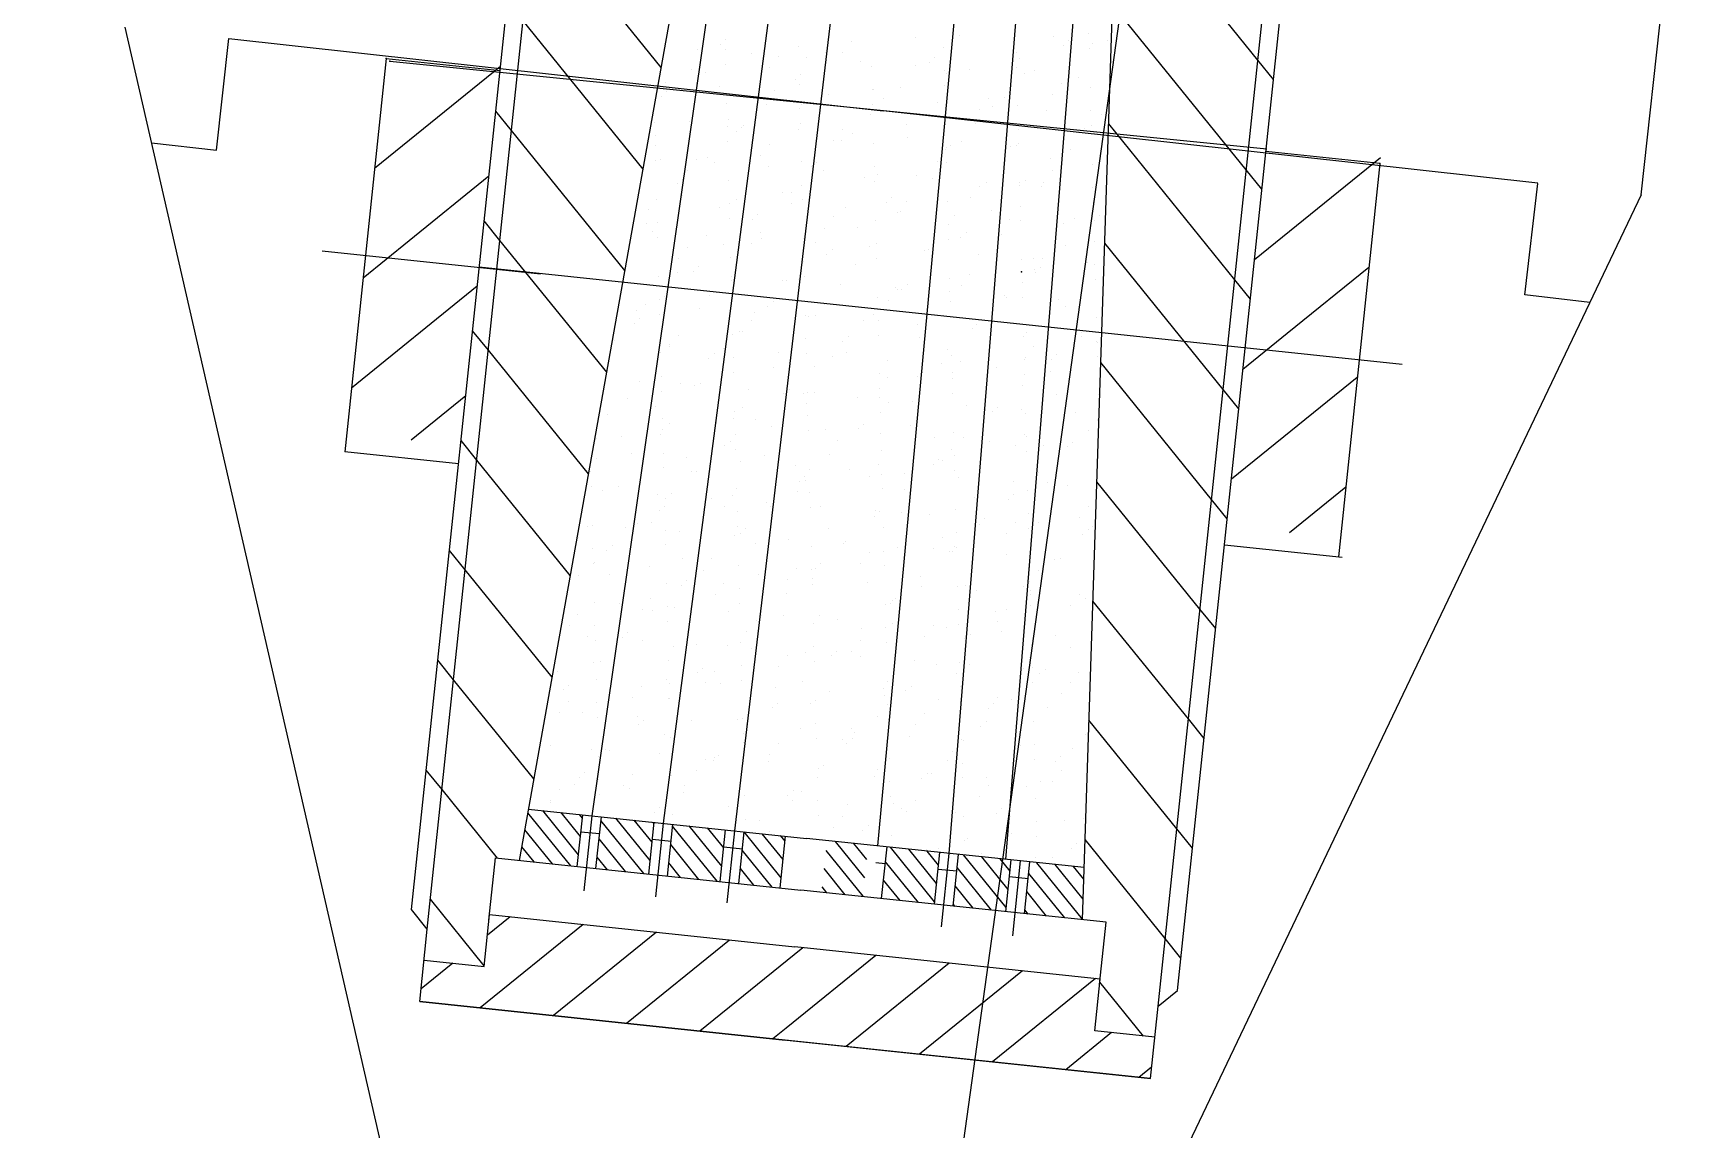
# Model space of a CAD drawing. Header units: millimetres. Extents: x 102424 to 134099, y 4640 to 15391.
# Drawn here: x 104892 to 105451, y 10715 to 11087 of the extents above; entities that cross this region are included whole.
import ezdxf

# ---------------------------------------------------------------- set-up
doc = ezdxf.new("R2010")
doc.units = ezdxf.units.MM

# ---------------------------------------------------------------- blocks, each defined once
blk = doc.blocks.new('*X106')
at = {"color": 0}
for p, q in [((1500.291, 87.919), (1500.291, 87.919)), ((1500.354, 87.918), (1500.354, 87.918)), ((1502.284, 88.132), (1502.284, 88.132)), ((1503.468, 87.924), (1503.468, 87.924)), ((1504.293, 87.885), (1504.293, 87.885)), ((1504.477, 87.716), (1504.477, 87.716)), ((1504.901, 88.165), (1504.901, 88.165)), ((1506.583, 87.929), (1506.583, 87.929)), ((1508.353, 87.797), (1508.353, 87.797)), ((1509.697, 87.935), (1509.697, 87.935)), ((1512.046, 87.731), (1512.046, 87.731)), ((1512.355, 87.762), (1512.355, 87.762)), ((1500.776, 87.649), (1500.776, 87.649)), ((1500.995, 87.142), (1500.995, 87.142)), ((1503.553, 87.13), (1503.553, 87.13)), ((1503.89, 87.655), (1503.89, 87.655)), ((1506.254, 87.227), (1506.254, 87.227)), ((1507.004, 87.661), (1507.004, 87.661)), ((1507.475, 87.129), (1507.475, 87.129)), ((1508.833, 87.308), (1508.833, 87.308)), ((1508.871, 87.261), (1508.871, 87.261)), ((1509.354, 87.377), (1509.354, 87.377)), ((1510.118, 87.666), (1510.118, 87.666)), ((1510.167, 87.484), (1510.167, 87.484)), ((1511.429, 87.248), (1511.429, 87.248)), ((1511.525, 87.663), (1511.525, 87.663)), ((1512.539, 87.593), (1512.539, 87.593)), ((1513.233, 87.672), (1513.233, 87.672)), ((1514.13, 87.346), (1514.13, 87.346)), ((1516.748, 87.379), (1516.748, 87.379)), ((1501.287, 87.007), (1501.287, 87.007)), ((1501.471, 86.838), (1501.471, 86.838)), ((1502.294, 86.682), (1502.294, 86.682)), ((1503.45, 86.599), (1503.45, 86.599)), ((1503.97, 86.668), (1503.97, 86.668)), ((1504.783, 86.775), (1504.783, 86.775)), ((1505.347, 86.919), (1505.347, 86.919)), ((1505.408, 86.688), (1505.408, 86.688)), ((1506.141, 86.954), (1506.141, 86.954)), ((1506.662, 87.022), (1506.662, 87.022)), ((1508.522, 86.694), (1508.522, 86.694)), ((1509.349, 86.884), (1509.349, 86.884)), ((1509.533, 86.716), (1509.533, 86.716)), ((1511.637, 86.699), (1511.637, 86.699)), ((1513.409, 86.796), (1513.409, 86.796)), ((1514.751, 86.705), (1514.751, 86.705)), ((1517.41, 86.762), (1517.41, 86.762)), ((1517.595, 86.593), (1517.595, 86.593)), ((1517.865, 86.711), (1517.865, 86.711)), ((1520.979, 86.716), (1520.979, 86.716)), ((1521.471, 86.673), (1521.471, 86.673)), ((1523.214, 86.612), (1523.214, 86.612)), ((1523.735, 86.681), (1523.735, 86.681)), ((1524.093, 86.722), (1524.093, 86.722)), ((1524.548, 86.788), (1524.548, 86.788)), ((1525.472, 86.639), (1525.472, 86.639)), ((1525.977, 86.56), (1525.977, 86.56)), ((1500.758, 86.245), (1500.758, 86.245)), ((1501.278, 86.314), (1501.278, 86.314)), ((1502.091, 86.421), (1502.091, 86.421)), ((1502.341, 86.041), (1502.341, 86.041)), ((1502.347, 86.205), (1502.347, 86.205)), ((1504.964, 86.238), (1504.964, 86.238)), ((1506.342, 86.007), (1506.342, 86.007)), ((1507.523, 86.226), (1507.523, 86.226)), ((1510.223, 86.323), (1510.223, 86.323)), ((1512.841, 86.357), (1512.841, 86.357)), ((1515.399, 86.344), (1515.399, 86.344)), ((1518.1, 86.442), (1518.1, 86.442)), ((1518.351, 85.972), (1518.351, 85.972)), ((1519.164, 86.079), (1519.164, 86.079)), ((1520.522, 86.258), (1520.522, 86.258)), ((1520.718, 86.475), (1520.718, 86.475)), ((1521.043, 86.326), (1521.043, 86.326)), ((1521.856, 86.434), (1521.856, 86.434)), ((1523.276, 86.463), (1523.276, 86.463)), ((1525.657, 86.47), (1525.657, 86.47)), ((1501.162, 85.414), (1501.162, 85.414)), ((1504.276, 85.42), (1504.276, 85.42)), ((1506.527, 85.838), (1506.527, 85.838)), ((1507.39, 85.425), (1507.39, 85.425)), ((1510.403, 85.918), (1510.403, 85.918)), ((1510.504, 85.431), (1510.504, 85.431)), ((1513.618, 85.437), (1513.618, 85.437)), ((1513.781, 85.37), (1513.781, 85.37)), ((1514.193, 85.419), (1514.193, 85.419)), ((1514.404, 85.884), (1514.404, 85.884)), ((1514.589, 85.715), (1514.589, 85.715)), ((1515.139, 85.549), (1515.139, 85.549)), ((1515.659, 85.618), (1515.659, 85.618)), ((1516.472, 85.725), (1516.472, 85.725)), ((1516.733, 85.442), (1516.733, 85.442)), ((1516.811, 85.452), (1516.811, 85.452)), ((1517.831, 85.904), (1517.831, 85.904)), ((1518.465, 85.796), (1518.465, 85.796)), ((1519.369, 85.44), (1519.369, 85.44)), ((1519.847, 85.448), (1519.847, 85.448)), ((1522.07, 85.537), (1522.07, 85.537)), ((1522.466, 85.761), (1522.466, 85.761)), ((1522.65, 85.592), (1522.65, 85.592)), ((1522.961, 85.454), (1522.961, 85.454)), ((1524.687, 85.571), (1524.687, 85.571)), ((1526.075, 85.459), (1526.075, 85.459)), ((1526.527, 85.673), (1526.527, 85.673)), ((1527.245, 85.559), (1527.245, 85.559)), ((1501.058, 85.215), (1501.058, 85.215)), ((1501.584, 85.145), (1501.584, 85.145)), ((1503.336, 85.129), (1503.336, 85.129)), ((1503.521, 84.96), (1503.521, 84.96)), ((1503.616, 85.203), (1503.616, 85.203)), ((1504.698, 85.151), (1504.698, 85.151)), ((1506.317, 85.301), (1506.317, 85.301)), ((1507.397, 85.041), (1507.397, 85.041)), ((1507.812, 85.157), (1507.812, 85.157)), ((1508.934, 85.334), (1508.934, 85.334)), ((1509.755, 84.84), (1509.755, 84.84)), ((1510.276, 84.909), (1510.276, 84.909)), ((1510.926, 85.162), (1510.926, 85.162)), ((1511.089, 85.016), (1511.089, 85.016)), ((1511.398, 85.006), (1511.398, 85.006)), ((1511.492, 85.322), (1511.492, 85.322)), ((1511.582, 84.837), (1511.582, 84.837)), ((1512.447, 85.195), (1512.447, 85.195)), ((1512.968, 85.263), (1512.968, 85.263)), ((1514.04, 85.168), (1514.04, 85.168)), ((1515.459, 84.918), (1515.459, 84.918)), ((1517.154, 85.174), (1517.154, 85.174)), ((1519.46, 84.884), (1519.46, 84.884)), ((1520.268, 85.179), (1520.268, 85.179)), ((1523.383, 85.185), (1523.383, 85.185)), ((1523.52, 84.795), (1523.52, 84.795)), ((1526.497, 85.191), (1526.497, 85.191)), ((1500.33, 84.251), (1500.33, 84.251)), ((1502.41, 84.278), (1502.41, 84.278)), ((1505.027, 84.311), (1505.027, 84.311)), ((1505.705, 84.307), (1505.705, 84.307)), ((1507.063, 84.486), (1507.063, 84.486)), ((1507.584, 84.555), (1507.584, 84.555)), ((1507.586, 84.299), (1507.586, 84.299)), ((1508.397, 84.662), (1508.397, 84.662)), ((1510.286, 84.396), (1510.286, 84.396)), ((1512.904, 84.43), (1512.904, 84.43)), ((1515.462, 84.417), (1515.462, 84.417)), ((1518.163, 84.515), (1518.163, 84.515)), ((1518.672, 84.206), (1518.672, 84.206)), ((1519.644, 84.715), (1519.644, 84.715)), ((1520.781, 84.548), (1520.781, 84.548)), ((1521.787, 84.212), (1521.787, 84.212)), ((1523.339, 84.536), (1523.339, 84.536)), ((1524.657, 84.213), (1524.657, 84.213)), ((1524.901, 84.218), (1524.901, 84.218)), ((1525.47, 84.32), (1525.47, 84.32)), ((1526.04, 84.633), (1526.04, 84.633)), ((1526.828, 84.499), (1526.828, 84.499)), ((1527.348, 84.567), (1527.348, 84.567)), ((1527.522, 84.761), (1527.522, 84.761)), ((1527.706, 84.592), (1527.706, 84.592)), ((1499.988, 84.173), (1499.988, 84.173)), ((1500.514, 84.083), (1500.514, 84.083)), ((1501.68, 83.777), (1501.68, 83.777)), ((1502.2, 83.846), (1502.2, 83.846)), ((1503.013, 83.953), (1503.013, 83.953)), ((1503.102, 84.178), (1503.102, 84.178)), ((1504.372, 84.132), (1504.372, 84.132)), ((1504.391, 84.163), (1504.391, 84.163)), ((1504.892, 84.2), (1504.892, 84.2)), ((1506.216, 84.184), (1506.216, 84.184)), ((1508.392, 84.129), (1508.392, 84.129)), ((1508.576, 83.96), (1508.576, 83.96)), ((1509.33, 84.189), (1509.33, 84.189)), ((1512.444, 84.195), (1512.444, 84.195)), ((1512.452, 84.04), (1512.452, 84.04)), ((1515.558, 84.201), (1515.558, 84.201)), ((1516.454, 84.006), (1516.454, 84.006)), ((1516.638, 83.837), (1516.638, 83.837)), ((1520.514, 83.917), (1520.514, 83.917)), ((1521.444, 83.79), (1521.444, 83.79)), ((1521.965, 83.859), (1521.965, 83.859)), ((1522.778, 83.966), (1522.778, 83.966)), ((1524.136, 84.145), (1524.136, 84.145)), ((1524.516, 83.883), (1524.516, 83.883)), ((1524.7, 83.714), (1524.7, 83.714)), ((1524.75, 83.644), (1524.75, 83.644)), ((1527.308, 83.632), (1527.308, 83.632)), ((1500.322, 83.598), (1500.322, 83.598)), ((1501.121, 83.289), (1501.121, 83.289)), ((1501.384, 83.285), (1501.384, 83.285)), ((1503.679, 83.276), (1503.679, 83.276)), ((1505.386, 83.251), (1505.386, 83.251)), ((1505.57, 83.082), (1505.57, 83.082)), ((1506.38, 83.374), (1506.38, 83.374)), ((1508.997, 83.407), (1508.997, 83.407)), ((1509.446, 83.163), (1509.446, 83.163)), ((1511.555, 83.395), (1511.555, 83.395)), ((1513.448, 83.128), (1513.448, 83.128)), ((1514.256, 83.492), (1514.256, 83.492)), ((1516.061, 83.081), (1516.061, 83.081)), ((1516.581, 83.15), (1516.581, 83.15)), ((1516.874, 83.526), (1516.874, 83.526)), ((1517.394, 83.257), (1517.394, 83.257)), ((1518.753, 83.436), (1518.753, 83.436)), ((1519.273, 83.504), (1519.273, 83.504)), ((1519.432, 83.513), (1519.432, 83.513)), ((1520.086, 83.611), (1520.086, 83.611)), ((1522.133, 83.611), (1522.133, 83.611)), ((1501.97, 82.91), (1501.97, 82.91)), ((1502.391, 82.641), (1502.391, 82.641)), ((1505.084, 82.916), (1505.084, 82.916)), ((1505.505, 82.647), (1505.505, 82.647)), ((1508.198, 82.921), (1508.198, 82.921)), ((1508.62, 82.653), (1508.62, 82.653)), ((1510.349, 82.47), (1510.349, 82.47)), ((1511.312, 82.927), (1511.312, 82.927)), ((1511.734, 82.658), (1511.734, 82.658)), ((1512.011, 82.548), (1512.011, 82.548)), ((1512.967, 82.503), (1512.967, 82.503)), ((1513.369, 82.727), (1513.369, 82.727)), ((1513.632, 82.959), (1513.632, 82.959)), ((1513.89, 82.796), (1513.89, 82.796)), ((1514.426, 82.933), (1514.426, 82.933)), ((1514.703, 82.903), (1514.703, 82.903)), ((1514.848, 82.664), (1514.848, 82.664)), ((1515.525, 82.491), (1515.525, 82.491)), ((1517.508, 83.04), (1517.508, 83.04)), ((1517.54, 82.938), (1517.54, 82.938)), ((1517.962, 82.67), (1517.962, 82.67)), ((1518.226, 82.588), (1518.226, 82.588)), ((1520.654, 82.944), (1520.654, 82.944)), ((1520.844, 82.621), (1520.844, 82.621)), ((1521.076, 82.675), (1521.076, 82.675)), ((1521.51, 83.005), (1521.51, 83.005)), ((1521.694, 82.837), (1521.694, 82.837)), ((1523.402, 82.609), (1523.402, 82.609)), ((1523.769, 82.949), (1523.769, 82.949)), ((1524.19, 82.681), (1524.19, 82.681)), ((1525.57, 82.917), (1525.57, 82.917)), ((1526.103, 82.706), (1526.103, 82.706)), ((1526.883, 82.955), (1526.883, 82.955)), ((1527.304, 82.686), (1527.304, 82.686)), ((1502.38, 82.373), (1502.38, 82.373)), ((1502.473, 82.351), (1502.473, 82.351)), ((1502.564, 82.204), (1502.564, 82.204)), ((1505.09, 82.384), (1505.09, 82.384)), ((1506.44, 82.285), (1506.44, 82.285)), ((1507.649, 82.372), (1507.649, 82.372)), ((1507.985, 82.018), (1507.985, 82.018)), ((1508.506, 82.087), (1508.506, 82.087)), ((1509.319, 82.194), (1509.319, 82.194)), ((1510.442, 82.251), (1510.442, 82.251)), ((1510.626, 82.082), (1510.626, 82.082)), ((1510.677, 82.373), (1510.677, 82.373)), ((1511.198, 82.441), (1511.198, 82.441)), ((1514.502, 82.162), (1514.502, 82.162)), ((1518.504, 82.128), (1518.504, 82.128)), ((1518.688, 81.959), (1518.688, 81.959)), ((1522.564, 82.039), (1522.564, 82.039)), ((1526.565, 82.005), (1526.565, 82.005)), ((1527.75, 82.031), (1527.75, 82.031)), ((1500.795, 81.668), (1500.795, 81.668)), ((1501.184, 81.362), (1501.184, 81.362)), ((1502.602, 81.31), (1502.602, 81.31)), ((1503.122, 81.378), (1503.122, 81.378)), ((1503.434, 81.407), (1503.434, 81.407)), ((1503.742, 81.35), (1503.742, 81.35)), ((1503.909, 81.674), (1503.909, 81.674)), ((1503.935, 81.485), (1503.935, 81.485)), ((1505.294, 81.664), (1505.294, 81.664)), ((1505.814, 81.732), (1505.814, 81.732)), ((1506.443, 81.447), (1506.443, 81.447)), ((1506.627, 81.839), (1506.627, 81.839)), ((1507.023, 81.68), (1507.023, 81.68)), ((1507.436, 81.373), (1507.436, 81.373)), ((1509.06, 81.48), (1509.06, 81.48)), ((1510.138, 81.685), (1510.138, 81.685)), ((1511.618, 81.468), (1511.618, 81.468)), ((1513.252, 81.691), (1513.252, 81.691)), ((1514.319, 81.565), (1514.319, 81.565)), ((1516.366, 81.697), (1516.366, 81.697)), ((1516.937, 81.599), (1516.937, 81.599)), ((1519.48, 81.702), (1519.48, 81.702)), ((1519.495, 81.586), (1519.495, 81.586)), ((1522.196, 81.684), (1522.196, 81.684)), ((1522.366, 81.322), (1522.366, 81.322)), ((1522.594, 81.708), (1522.594, 81.708)), ((1522.887, 81.391), (1522.887, 81.391)), ((1523.7, 81.498), (1523.7, 81.498)), ((1524.813, 81.717), (1524.813, 81.717)), ((1525.058, 81.677), (1525.058, 81.677)), ((1525.579, 81.745), (1525.579, 81.745)), ((1525.708, 81.714), (1525.708, 81.714)), ((1526.392, 81.852), (1526.392, 81.852)), ((1526.75, 81.836), (1526.75, 81.836)), ((1527.371, 81.705), (1527.371, 81.705)), ((1500.431, 81.024), (1500.431, 81.024)), ((1501.244, 81.131), (1501.244, 81.131)), ((1507.62, 81.204), (1507.62, 81.204)), ((1511.496, 81.284), (1511.496, 81.284)), ((1515.497, 81.25), (1515.497, 81.25)), ((1515.682, 81.081), (1515.682, 81.081)), ((1518.316, 80.789), (1518.316, 80.789)), ((1519.558, 81.162), (1519.558, 81.162)), ((1519.675, 80.968), (1519.675, 80.968)), ((1520.195, 81.037), (1520.195, 81.037)), ((1521.008, 81.144), (1521.008, 81.144)), ((1523.559, 81.127), (1523.559, 81.127)), ((1523.744, 80.958), (1523.744, 80.958)), ((1526.166, 80.78), (1526.166, 80.78)), ((1527.62, 81.039), (1527.62, 81.039)), ((1500.428, 80.53), (1500.428, 80.53)), ((1502.536, 80.424), (1502.536, 80.424)), ((1502.777, 80.406), (1502.777, 80.406)), ((1503.199, 80.137), (1503.199, 80.137)), ((1504.429, 80.495), (1504.429, 80.495)), ((1504.614, 80.326), (1504.614, 80.326)), ((1505.153, 80.458), (1505.153, 80.458)), ((1505.891, 80.411), (1505.891, 80.411)), ((1506.313, 80.143), (1506.313, 80.143)), ((1507.712, 80.445), (1507.712, 80.445)), ((1508.49, 80.407), (1508.49, 80.407)), ((1509.005, 80.417), (1509.005, 80.417)), ((1509.427, 80.148), (1509.427, 80.148)), ((1510.412, 80.543), (1510.412, 80.543)), ((1512.12, 80.423), (1512.12, 80.423)), ((1512.491, 80.372), (1512.491, 80.372)), ((1512.541, 80.154), (1512.541, 80.154)), ((1512.676, 80.203), (1512.676, 80.203)), ((1513.03, 80.576), (1513.03, 80.576)), ((1514.291, 80.259), (1514.291, 80.259)), ((1514.812, 80.328), (1514.812, 80.328)), ((1515.234, 80.428), (1515.234, 80.428)), ((1515.588, 80.564), (1515.588, 80.564)), ((1515.625, 80.435), (1515.625, 80.435)), ((1515.655, 80.16), (1515.655, 80.16)), ((1516.552, 80.284), (1516.552, 80.284)), ((1516.983, 80.614), (1516.983, 80.614)), ((1517.503, 80.682), (1517.503, 80.682)), ((1518.289, 80.661), (1518.289, 80.661)), ((1518.348, 80.434), (1518.348, 80.434)), ((1518.77, 80.165), (1518.77, 80.165)), ((1520.553, 80.25), (1520.553, 80.25)), ((1520.907, 80.695), (1520.907, 80.695)), ((1521.462, 80.44), (1521.462, 80.44)), ((1521.884, 80.171), (1521.884, 80.171)), ((1523.465, 80.682), (1523.465, 80.682)), ((1524.576, 80.445), (1524.576, 80.445)), ((1524.614, 80.161), (1524.614, 80.161)), ((1524.998, 80.177), (1524.998, 80.177)), ((1527.69, 80.451), (1527.69, 80.451)), ((1528.112, 80.182), (1528.112, 80.182)), ((1500.085, 80.131), (1500.085, 80.131)), ((1501.423, 79.617), (1501.423, 79.617)), ((1509.428, 79.619), (1509.428, 79.619)), ((1510.241, 79.726), (1510.241, 79.726)), ((1511.599, 79.905), (1511.599, 79.905)), ((1512.12, 79.973), (1512.12, 79.973)), ((1512.933, 80.08), (1512.933, 80.08)), ((1514.382, 79.638), (1514.382, 79.638)), ((1517, 79.672), (1517, 79.672)), ((1519.558, 79.66), (1519.558, 79.66)), ((1520.737, 80.081), (1520.737, 80.081)), ((1522.259, 79.757), (1522.259, 79.757)), ((1524.876, 79.79), (1524.876, 79.79)), ((1527.434, 79.778), (1527.434, 79.778)), ((1501.247, 79.435), (1501.247, 79.435)), ((1501.603, 79.164), (1501.603, 79.164)), ((1501.608, 79.449), (1501.608, 79.449)), ((1503.805, 79.423), (1503.805, 79.423)), ((1504.717, 79.17), (1504.717, 79.17)), ((1504.857, 79.017), (1504.857, 79.017)), ((1505.484, 79.529), (1505.484, 79.529)), ((1506.216, 79.196), (1506.216, 79.196)), ((1506.506, 79.52), (1506.506, 79.52)), ((1506.736, 79.265), (1506.736, 79.265)), ((1507.549, 79.372), (1507.549, 79.372)), ((1507.831, 79.176), (1507.831, 79.176)), ((1508.907, 79.551), (1508.907, 79.551)), ((1509.123, 79.553), (1509.123, 79.553)), ((1509.485, 79.495), (1509.485, 79.495)), ((1509.669, 79.326), (1509.669, 79.326)), ((1510.945, 79.181), (1510.945, 79.181)), ((1511.681, 79.541), (1511.681, 79.541)), ((1513.546, 79.406), (1513.546, 79.406)), ((1514.059, 79.187), (1514.059, 79.187)), ((1517.174, 79.193), (1517.174, 79.193)), ((1517.547, 79.372), (1517.547, 79.372)), ((1517.731, 79.203), (1517.731, 79.203)), ((1520.288, 79.198), (1520.288, 79.198)), ((1521.607, 79.283), (1521.607, 79.283)), ((1523.402, 79.204), (1523.402, 79.204)), ((1524.622, 79.03), (1524.622, 79.03)), ((1525.609, 79.249), (1525.609, 79.249)), ((1525.793, 79.08), (1525.793, 79.08)), ((1525.98, 79.209), (1525.98, 79.209)), ((1526.501, 79.278), (1526.501, 79.278)), ((1526.516, 79.21), (1526.516, 79.21)), ((1527.314, 79.385), (1527.314, 79.385)), ((1500.832, 78.487), (1500.832, 78.487)), ((1501.353, 78.556), (1501.353, 78.556)), ((1502.166, 78.663), (1502.166, 78.663)), ((1502.478, 78.651), (1502.478, 78.651)), ((1502.599, 78.497), (1502.599, 78.497)), ((1503.524, 78.842), (1503.524, 78.842)), ((1504.044, 78.91), (1504.044, 78.91)), ((1505.216, 78.531), (1505.216, 78.531)), ((1506.479, 78.617), (1506.479, 78.617)), ((1506.663, 78.448), (1506.663, 78.448)), ((1507.774, 78.519), (1507.774, 78.519)), ((1510.475, 78.616), (1510.475, 78.616)), ((1510.539, 78.529), (1510.539, 78.529)), ((1513.093, 78.649), (1513.093, 78.649)), ((1514.541, 78.494), (1514.541, 78.494)), ((1515.651, 78.637), (1515.651, 78.637)), ((1518.352, 78.734), (1518.352, 78.734)), ((1518.601, 78.406), (1518.601, 78.406)), ((1520.597, 78.5), (1520.597, 78.5)), ((1520.97, 78.768), (1520.97, 78.768)), ((1521.117, 78.569), (1521.117, 78.569)), ((1521.93, 78.676), (1521.93, 78.676)), ((1523.288, 78.855), (1523.288, 78.855)), ((1523.528, 78.755), (1523.528, 78.755)), ((1523.809, 78.923), (1523.809, 78.923)), ((1526.229, 78.853), (1526.229, 78.853)), ((1500.471, 77.896), (1500.471, 77.896)), ((1503.585, 77.902), (1503.585, 77.902)), ((1506.699, 77.907), (1506.699, 77.907)), ((1509.813, 77.913), (1509.813, 77.913)), ((1512.927, 77.919), (1512.927, 77.919)), ((1514.725, 78.325), (1514.725, 78.325)), ((1515.734, 77.86), (1515.734, 77.86)), ((1516.041, 77.924), (1516.041, 77.924)), ((1516.547, 77.967), (1516.547, 77.967)), ((1517.905, 78.146), (1517.905, 78.146)), ((1518.425, 78.214), (1518.425, 78.214)), ((1519.156, 77.93), (1519.156, 77.93)), ((1519.238, 78.321), (1519.238, 78.321)), ((1522.27, 77.936), (1522.27, 77.936)), ((1522.322, 77.83), (1522.322, 77.83)), ((1522.603, 78.371), (1522.603, 78.371)), ((1522.787, 78.203), (1522.787, 78.203)), ((1524.939, 77.863), (1524.939, 77.863)), ((1525.384, 77.941), (1525.384, 77.941)), ((1526.663, 78.283), (1526.663, 78.283)), ((1527.497, 77.851), (1527.497, 77.851)), ((1528.498, 77.947), (1528.498, 77.947)), ((1500.892, 77.627), (1500.892, 77.627)), ((1501.31, 77.508), (1501.31, 77.508)), ((1503.473, 77.739), (1503.473, 77.739)), ((1503.657, 77.57), (1503.657, 77.57)), ((1503.868, 77.496), (1503.868, 77.496)), ((1504.006, 77.633), (1504.006, 77.633)), ((1506.569, 77.593), (1506.569, 77.593)), ((1507.121, 77.639), (1507.121, 77.639)), ((1507.533, 77.651), (1507.533, 77.651)), ((1509.186, 77.627), (1509.186, 77.627)), ((1510.235, 77.644), (1510.235, 77.644)), ((1511.163, 77.258), (1511.163, 77.258)), ((1511.535, 77.617), (1511.535, 77.617)), ((1511.719, 77.448), (1511.719, 77.448)), ((1511.744, 77.614), (1511.744, 77.614)), ((1512.521, 77.437), (1512.521, 77.437)), ((1513.042, 77.506), (1513.042, 77.506)), ((1513.349, 77.65), (1513.349, 77.65)), ((1513.855, 77.613), (1513.855, 77.613)), ((1514.445, 77.712), (1514.445, 77.712)), ((1515.213, 77.792), (1515.213, 77.792)), ((1515.595, 77.528), (1515.595, 77.528)), ((1516.463, 77.656), (1516.463, 77.656)), ((1517.063, 77.745), (1517.063, 77.745)), ((1519.577, 77.661), (1519.577, 77.661)), ((1519.597, 77.494), (1519.597, 77.494)), ((1519.621, 77.733), (1519.621, 77.733)), ((1519.781, 77.325), (1519.781, 77.325)), ((1522.691, 77.667), (1522.691, 77.667)), ((1523.657, 77.405), (1523.657, 77.405)), ((1525.805, 77.673), (1525.805, 77.673)), ((1527.659, 77.371), (1527.659, 77.371)), ((1500.467, 76.862), (1500.467, 76.862)), ((1500.651, 76.693), (1500.651, 76.693)), ((1502.41, 76.66), (1502.41, 76.66)), ((1504.527, 76.773), (1504.527, 76.773)), ((1505.525, 76.666), (1505.525, 76.666)), ((1507.138, 76.728), (1507.138, 76.728)), ((1507.658, 76.797), (1507.658, 76.797)), ((1508.471, 76.904), (1508.471, 76.904)), ((1508.529, 76.739), (1508.529, 76.739)), ((1508.639, 76.672), (1508.639, 76.672)), ((1509.829, 77.083), (1509.829, 77.083)), ((1510.35, 77.151), (1510.35, 77.151)), ((1510.538, 76.689), (1510.538, 76.689)), ((1511.753, 76.677), (1511.753, 76.677)), ((1513.156, 76.722), (1513.156, 76.722)), ((1514.867, 76.683), (1514.867, 76.683)), ((1515.714, 76.71), (1515.714, 76.71)), ((1517.981, 76.689), (1517.981, 76.689)), ((1518.415, 76.807), (1518.415, 76.807)), ((1521.033, 76.841), (1521.033, 76.841)), ((1521.095, 76.694), (1521.095, 76.694)), ((1523.591, 76.829), (1523.591, 76.829)), ((1524.209, 76.7), (1524.209, 76.7)), ((1526.292, 76.926), (1526.292, 76.926)), ((1526.902, 76.741), (1526.902, 76.741)), ((1527.324, 76.705), (1527.324, 76.705)), ((1527.423, 76.81), (1527.423, 76.81)), ((1527.843, 77.202), (1527.843, 77.202)), ((1528.236, 76.917), (1528.236, 76.917)), ((1502.275, 76.088), (1502.275, 76.088)), ((1502.662, 76.571), (1502.662, 76.571)), ((1503.088, 76.195), (1503.088, 76.195)), ((1504.446, 76.374), (1504.446, 76.374)), ((1504.966, 76.443), (1504.966, 76.443)), ((1505.279, 76.604), (1505.279, 76.604)), ((1505.779, 76.55), (1505.779, 76.55)), ((1507.837, 76.592), (1507.837, 76.592)), ((1508.713, 76.57), (1508.713, 76.57)), ((1512.589, 76.65), (1512.589, 76.65)), ((1516.591, 76.616), (1516.591, 76.616)), ((1516.775, 76.447), (1516.775, 76.447)), ((1520.651, 76.528), (1520.651, 76.528)), ((1522.039, 76.101), (1522.039, 76.101)), ((1522.852, 76.208), (1522.852, 76.208)), ((1524.21, 76.387), (1524.21, 76.387)), ((1524.652, 76.493), (1524.652, 76.493)), ((1524.731, 76.455), (1524.731, 76.455)), ((1524.837, 76.324), (1524.837, 76.324)), ((1525.544, 76.562), (1525.544, 76.562)), ((1528.713, 76.405), (1528.713, 76.405)), ((1500.396, 75.841), (1500.396, 75.841)), ((1501.373, 75.581), (1501.373, 75.581)), ((1501.521, 75.896), (1501.521, 75.896)), ((1501.754, 76.02), (1501.754, 76.02)), ((1503.931, 75.569), (1503.931, 75.569)), ((1505.523, 75.861), (1505.523, 75.861)), ((1505.707, 75.692), (1505.707, 75.692)), ((1506.632, 75.666), (1506.632, 75.666)), ((1509.249, 75.7), (1509.249, 75.7)), ((1509.583, 75.773), (1509.583, 75.773)), ((1511.807, 75.688), (1511.807, 75.688)), ((1513.584, 75.738), (1513.584, 75.738)), ((1513.769, 75.57), (1513.769, 75.57)), ((1514.508, 75.785), (1514.508, 75.785)), ((1517.126, 75.818), (1517.126, 75.818)), ((1517.469, 75.499), (1517.469, 75.499)), ((1517.645, 75.65), (1517.645, 75.65)), ((1518.827, 75.678), (1518.827, 75.678)), ((1519.347, 75.747), (1519.347, 75.747)), ((1519.684, 75.806), (1519.684, 75.806)), ((1520.16, 75.854), (1520.16, 75.854)), ((1521.519, 76.032), (1521.519, 76.032)), ((1521.646, 75.616), (1521.646, 75.616)), ((1522.385, 75.903), (1522.385, 75.903)), ((1525.002, 75.937), (1525.002, 75.937)), ((1525.707, 75.527), (1525.707, 75.527)), ((1527.56, 75.924), (1527.56, 75.924)), ((1501.278, 75.392), (1501.278, 75.392)), ((1501.7, 75.123), (1501.7, 75.123)), ((1502.516, 74.984), (1502.516, 74.984)), ((1504.392, 75.398), (1504.392, 75.398)), ((1504.814, 75.129), (1504.814, 75.129)), ((1507.507, 75.403), (1507.507, 75.403)), ((1507.928, 75.135), (1507.928, 75.135)), ((1510.621, 75.409), (1510.621, 75.409)), ((1511.042, 75.14), (1511.042, 75.14)), ((1513.443, 74.969), (1513.443, 74.969)), ((1513.735, 75.415), (1513.735, 75.415)), ((1513.964, 75.038), (1513.964, 75.038)), ((1514.157, 75.146), (1514.157, 75.146)), ((1514.777, 75.145), (1514.777, 75.145)), ((1516.135, 75.324), (1516.135, 75.324)), ((1516.656, 75.392), (1516.656, 75.392)), ((1516.849, 75.42), (1516.849, 75.42)), ((1517.271, 75.152), (1517.271, 75.152)), ((1519.963, 75.426), (1519.963, 75.426)), ((1520.385, 75.157), (1520.385, 75.157)), ((1521.096, 74.914), (1521.096, 74.914)), ((1521.831, 75.447), (1521.831, 75.447)), ((1523.077, 75.432), (1523.077, 75.432)), ((1523.499, 75.163), (1523.499, 75.163)), ((1526.191, 75.437), (1526.191, 75.437)), ((1526.355, 74.999), (1526.355, 74.999)), ((1526.613, 75.169), (1526.613, 75.169)), ((1500.024, 74.546), (1500.024, 74.546)), ((1502.701, 74.815), (1502.701, 74.815)), ((1502.725, 74.644), (1502.725, 74.644)), ((1505.342, 74.677), (1505.342, 74.677)), ((1506.577, 74.895), (1506.577, 74.895)), ((1507.9, 74.665), (1507.9, 74.665)), ((1509.393, 74.436), (1509.393, 74.436)), ((1510.578, 74.861), (1510.578, 74.861)), ((1510.601, 74.762), (1510.601, 74.762)), ((1510.751, 74.615), (1510.751, 74.615)), ((1510.763, 74.692), (1510.763, 74.692)), ((1511.272, 74.684), (1511.272, 74.684)), ((1512.085, 74.791), (1512.085, 74.791)), ((1513.219, 74.796), (1513.219, 74.796)), ((1514.639, 74.772), (1514.639, 74.772)), ((1515.777, 74.783), (1515.777, 74.783)), ((1518.478, 74.881), (1518.478, 74.881)), ((1518.64, 74.738), (1518.64, 74.738)), ((1518.824, 74.569), (1518.824, 74.569)), ((1522.701, 74.65), (1522.701, 74.65)), ((1523.654, 74.902), (1523.654, 74.902)), ((1526.702, 74.615), (1526.702, 74.615)), ((1526.886, 74.446), (1526.886, 74.446)), ((1528.345, 74.342), (1528.345, 74.342)), ((1500.104, 74.15), (1500.104, 74.15)), ((1503.218, 74.156), (1503.218, 74.156)), ((1503.571, 74.017), (1503.571, 74.017)), ((1505.368, 73.906), (1505.368, 73.906)), ((1505.888, 73.975), (1505.888, 73.975)), ((1506.332, 74.162), (1506.332, 74.162)), ((1506.701, 74.082), (1506.701, 74.082)), ((1507.572, 73.983), (1507.572, 73.983)), ((1507.756, 73.814), (1507.756, 73.814)), ((1508.06, 74.261), (1508.06, 74.261)), ((1508.58, 74.329), (1508.58, 74.329)), ((1509.312, 73.773), (1509.312, 73.773)), ((1509.446, 74.167), (1509.446, 74.167)), ((1511.633, 73.895), (1511.633, 73.895)), ((1511.87, 73.761), (1511.87, 73.761)), ((1512.561, 74.173), (1512.561, 74.173)), ((1514.571, 73.858), (1514.571, 73.858)), ((1515.634, 73.86), (1515.634, 73.86)), ((1515.675, 74.179), (1515.675, 74.179)), ((1517.189, 73.891), (1517.189, 73.891)), ((1518.789, 74.184), (1518.789, 74.184)), ((1519.694, 73.772), (1519.694, 73.772)), ((1519.747, 73.879), (1519.747, 73.879)), ((1521.903, 74.19), (1521.903, 74.19)), ((1522.448, 73.976), (1522.448, 73.976)), ((1525.017, 74.196), (1525.017, 74.196)), ((1525.065, 74.01), (1525.065, 74.01)), ((1525.132, 73.919), (1525.132, 73.919)), ((1525.653, 73.988), (1525.653, 73.988)), ((1526.466, 74.095), (1526.466, 74.095)), ((1527.623, 73.998), (1527.623, 73.998)), ((1527.824, 74.273), (1527.824, 74.273)), ((1528.131, 74.201), (1528.131, 74.201)), ((1499.984, 73.197), (1499.984, 73.197)), ((1500.505, 73.266), (1500.505, 73.266)), ((1501.318, 73.373), (1501.318, 73.373)), ((1501.436, 73.655), (1501.436, 73.655)), ((1502.676, 73.552), (1502.676, 73.552)), ((1503.197, 73.62), (1503.197, 73.62)), ((1503.994, 73.642), (1503.994, 73.642)), ((1504.01, 73.727), (1504.01, 73.727)), ((1506.695, 73.74), (1506.695, 73.74)), ((1515.818, 73.691), (1515.818, 73.691)), ((1519.749, 73.21), (1519.749, 73.21)), ((1520.269, 73.279), (1520.269, 73.279)), ((1521.082, 73.386), (1521.082, 73.386)), ((1522.441, 73.565), (1522.441, 73.565)), ((1522.961, 73.633), (1522.961, 73.633)), ((1523.696, 73.737), (1523.696, 73.737)), ((1523.774, 73.74), (1523.774, 73.74)), ((1523.88, 73.569), (1523.88, 73.569)), ((1527.756, 73.649), (1527.756, 73.649)), ((1500.087, 72.62), (1500.087, 72.62)), ((1500.565, 73.14), (1500.565, 73.14)), ((1502.086, 72.888), (1502.086, 72.888)), ((1502.508, 72.619), (1502.508, 72.619)), ((1502.788, 72.717), (1502.788, 72.717)), ((1504.566, 73.105), (1504.566, 73.105)), ((1504.75, 72.936), (1504.75, 72.936)), ((1505.2, 72.893), (1505.2, 72.893)), ((1505.405, 72.75), (1505.405, 72.75)), ((1505.622, 72.625), (1505.622, 72.625)), ((1507.963, 72.738), (1507.963, 72.738)), ((1508.314, 72.899), (1508.314, 72.899)), ((1508.626, 73.017), (1508.626, 73.017)), ((1508.736, 72.63), (1508.736, 72.63)), ((1510.664, 72.835), (1510.664, 72.835)), ((1511.428, 72.905), (1511.428, 72.905)), ((1511.85, 72.636), (1511.85, 72.636)), ((1512.628, 72.983), (1512.628, 72.983)), ((1512.812, 72.814), (1512.812, 72.814)), ((1513.282, 72.869), (1513.282, 72.869)), ((1514.542, 72.91), (1514.542, 72.91)), ((1514.964, 72.642), (1514.964, 72.642)), ((1515.699, 72.677), (1515.699, 72.677)), ((1515.84, 72.857), (1515.84, 72.857)), ((1516.688, 72.894), (1516.688, 72.894)), ((1517.057, 72.856), (1517.057, 72.856)), ((1517.578, 72.924), (1517.578, 72.924)), ((1517.657, 72.916), (1517.657, 72.916)), ((1518.078, 72.647), (1518.078, 72.647)), ((1518.391, 73.032), (1518.391, 73.032)), ((1518.541, 72.954), (1518.541, 72.954)), ((1520.69, 72.86), (1520.69, 72.86)), ((1520.771, 72.922), (1520.771, 72.922)), ((1520.874, 72.691), (1520.874, 72.691)), ((1521.159, 72.987), (1521.159, 72.987)), ((1521.192, 72.653), (1521.192, 72.653)), ((1523.717, 72.975), (1523.717, 72.975)), ((1523.885, 72.927), (1523.885, 72.927)), ((1524.307, 72.659), (1524.307, 72.659)), ((1524.75, 72.771), (1524.75, 72.771)), ((1526.418, 73.072), (1526.418, 73.072)), ((1526.999, 72.933), (1526.999, 72.933)), ((1527.421, 72.664), (1527.421, 72.664)), ((1528.752, 72.737), (1528.752, 72.737)), ((1529.035, 73.106), (1529.035, 73.106)), ((1501.56, 72.228), (1501.56, 72.228)), ((1501.744, 72.059), (1501.744, 72.059)), ((1505.62, 72.139), (1505.62, 72.139)), ((1509.622, 72.105), (1509.622, 72.105)), ((1511.673, 72.147), (1511.673, 72.147)), ((1512.194, 72.216), (1512.194, 72.216)), ((1513.007, 72.323), (1513.007, 72.323)), ((1513.682, 72.017), (1513.682, 72.017)), ((1514.365, 72.502), (1514.365, 72.502)), ((1514.886, 72.57), (1514.886, 72.57)), ((1522.511, 72.05), (1522.511, 72.05)), ((1525.128, 72.083), (1525.128, 72.083)), ((1527.686, 72.071), (1527.686, 72.071)), ((1528.936, 72.568), (1528.936, 72.568)), ((1500.912, 71.646), (1500.912, 71.646)), ((1501.499, 71.728), (1501.499, 71.728)), ((1504.026, 71.652), (1504.026, 71.652)), ((1504.057, 71.715), (1504.057, 71.715)), ((1506.29, 71.438), (1506.29, 71.438)), ((1506.758, 71.813), (1506.758, 71.813)), ((1506.81, 71.507), (1506.81, 71.507)), ((1507.14, 71.658), (1507.14, 71.658)), ((1507.623, 71.614), (1507.623, 71.614)), ((1508.982, 71.793), (1508.982, 71.793)), ((1509.375, 71.846), (1509.375, 71.846)), ((1509.502, 71.861), (1509.502, 71.861)), ((1509.806, 71.936), (1509.806, 71.936)), ((1510.254, 71.663), (1510.254, 71.663)), ((1510.315, 71.968), (1510.315, 71.968)), ((1511.933, 71.834), (1511.933, 71.834)), ((1513.368, 71.669), (1513.368, 71.669)), ((1514.634, 71.931), (1514.634, 71.931)), ((1516.482, 71.675), (1516.482, 71.675)), ((1517.252, 71.965), (1517.252, 71.965)), ((1517.684, 71.982), (1517.684, 71.982)), ((1517.868, 71.813), (1517.868, 71.813)), ((1519.596, 71.68), (1519.596, 71.68)), ((1519.81, 71.952), (1519.81, 71.952)), ((1521.744, 71.894), (1521.744, 71.894)), ((1522.711, 71.686), (1522.711, 71.686)), ((1525.746, 71.859), (1525.746, 71.859)), ((1525.825, 71.692), (1525.825, 71.692)), ((1525.93, 71.69), (1525.93, 71.69)), ((1526.054, 71.451), (1526.054, 71.451)), ((1526.575, 71.52), (1526.575, 71.52)), ((1527.388, 71.627), (1527.388, 71.627)), ((1528.746, 71.806), (1528.746, 71.806)), ((1528.939, 71.697), (1528.939, 71.697)), ((1529.267, 71.874), (1529.267, 71.874)), ((1502.24, 70.905), (1502.24, 70.905)), ((1502.614, 71.262), (1502.614, 71.262)), ((1503.598, 71.084), (1503.598, 71.084)), ((1504.119, 71.153), (1504.119, 71.153)), ((1504.932, 71.26), (1504.932, 71.26)), ((1506.616, 71.227), (1506.616, 71.227)), ((1506.8, 71.058), (1506.8, 71.058)), ((1510.676, 71.139), (1510.676, 71.139)), ((1510.727, 70.909), (1510.727, 70.909)), ((1513.345, 70.942), (1513.345, 70.942)), ((1514.678, 71.104), (1514.678, 71.104)), ((1514.862, 70.936), (1514.862, 70.936)), ((1515.903, 70.93), (1515.903, 70.93)), ((1518.604, 71.027), (1518.604, 71.027)), ((1518.738, 71.016), (1518.738, 71.016)), ((1521.222, 71.06), (1521.222, 71.06)), ((1522.004, 70.918), (1522.004, 70.918)), ((1522.739, 70.982), (1522.739, 70.982)), ((1523.363, 71.097), (1523.363, 71.097)), ((1523.78, 71.048), (1523.78, 71.048)), ((1523.883, 71.165), (1523.883, 71.165)), ((1524.696, 71.273), (1524.696, 71.273)), ((1526.481, 71.145), (1526.481, 71.145)), ((1526.8, 70.893), (1526.8, 70.893)), ((1529.098, 71.179), (1529.098, 71.179)), ((1500.15, 70.693), (1500.15, 70.693)), ((1500.906, 70.73), (1500.906, 70.73)), ((1501.427, 70.798), (1501.427, 70.798)), ((1502.851, 70.79), (1502.851, 70.79)), ((1502.894, 70.384), (1502.894, 70.384)), ((1503.61, 70.35), (1503.61, 70.35)), ((1505.468, 70.824), (1505.468, 70.824)), ((1506.008, 70.389), (1506.008, 70.389)), ((1508.026, 70.811), (1508.026, 70.811)), ((1509.122, 70.395), (1509.122, 70.395)), ((1512.236, 70.401), (1512.236, 70.401)), ((1515.35, 70.406), (1515.35, 70.406)), ((1517.979, 70.388), (1517.979, 70.388)), ((1518.464, 70.412), (1518.464, 70.412)), ((1518.5, 70.457), (1518.5, 70.457)), ((1519.313, 70.564), (1519.313, 70.564)), ((1520.671, 70.743), (1520.671, 70.743)), ((1521.191, 70.811), (1521.191, 70.811)), ((1522.924, 70.813), (1522.924, 70.813)), ((1500.201, 70.109), (1500.201, 70.109)), ((1501.562, 69.801), (1501.562, 69.801)), ((1503.315, 70.115), (1503.315, 70.115)), ((1503.794, 70.181), (1503.794, 70.181)), ((1504.12, 69.789), (1504.12, 69.789)), ((1506.429, 70.121), (1506.429, 70.121)), ((1506.821, 69.886), (1506.821, 69.886)), ((1507.67, 70.261), (1507.67, 70.261)), ((1509.438, 69.919), (1509.438, 69.919)), ((1509.544, 70.126), (1509.544, 70.126)), ((1511.671, 70.227), (1511.671, 70.227)), ((1511.856, 70.058), (1511.856, 70.058)), ((1511.996, 69.907), (1511.996, 69.907)), ((1512.658, 70.132), (1512.658, 70.132)), ((1515.732, 70.138), (1515.732, 70.138)), ((1515.772, 70.138), (1515.772, 70.138)), ((1515.808, 70.102), (1515.808, 70.102)), ((1516.621, 70.209), (1516.621, 70.209)), ((1500.603, 69.472), (1500.603, 69.472)), ((1500.788, 69.303), (1500.788, 69.303)), ((1501.719, 69.142), (1501.719, 69.142)), ((1504.664, 69.383), (1504.664, 69.383))]:
    blk.add_line(p, q, dxfattribs=at)
blk = doc.blocks.new('*X93')
at = {"color": 0}
for p, q in [((1413.359, 103.444), (1414.209, 104.294)), ((1418.662, 103.444), (1419.512, 104.294)), ((1423.966, 103.444), (1424.816, 104.294)), ((1429.269, 103.444), (1430.119, 104.294)), ((1434.572, 103.444), (1435.422, 104.294)), ((1439.876, 103.444), (1440.726, 104.294)), ((1445.179, 103.444), (1446.029, 104.294)), ((1409.03, 67.295), (1409.88, 68.145)), ((1414.333, 67.295), (1415.183, 68.145)), ((1419.637, 67.295), (1420.487, 68.145)), ((1424.94, 67.295), (1425.79, 68.145)), ((1430.243, 67.295), (1431.093, 68.145)), ((1435.547, 67.295), (1436.397, 68.145)), ((1440.85, 67.295), (1441.7, 68.145)), ((1446.153, 67.295), (1447.003, 68.145)), ((1451.456, 67.295), (1452.306, 68.145))]:
    blk.add_line(p, q, dxfattribs=at)
blk = doc.blocks.new('*X92')
at = {"color": 0}
for p, q in [((1405.156, 100.544), (1408.056, 103.444)), ((1410.362, 100.446), (1413.359, 103.444)), ((1414.326, 99.108), (1418.662, 103.444)), ((1419.273, 98.751), (1423.966, 103.444)), ((1424.219, 98.394), (1429.269, 103.444)), ((1429.165, 98.037), (1434.572, 103.444)), ((1434.112, 97.68), (1439.876, 103.444)), ((1439.058, 97.323), (1445.179, 103.444)), ((1444.004, 96.966), (1450.482, 103.444)), ((1448.951, 96.609), (1455.785, 103.444)), ((1447.003, 68.145), (1454.218, 75.36)), ((1452.306, 68.145), (1459.934, 75.772)), ((1436.397, 68.145), (1442.786, 74.535)), ((1441.7, 68.145), (1448.502, 74.947)), ((1425.79, 68.145), (1431.355, 73.71)), ((1431.093, 68.145), (1437.071, 74.122)), ((1415.183, 68.145), (1419.923, 72.885)), ((1420.487, 68.145), (1425.639, 73.297)), ((1409.88, 68.145), (1414.207, 72.472)), ((1405.12, 68.688), (1407.477, 71.045))]:
    blk.add_line(p, q, dxfattribs=at)
blk = doc.blocks.new('*X105')
at = {"color": 0}
for p, q in [((1393.476, 102.055), (1392.087, 103.444)), ((1395.976, 96.019), (1391.476, 100.519)), ((1395.976, 99.555), (1394.987, 100.544)), ((1395.976, 92.484), (1391.476, 96.984)), ((1395.976, 88.948), (1391.476, 93.448)), ((1395.594, 85.794), (1391.476, 89.913)), ((1392.059, 85.794), (1391.476, 86.377)), ((1395.976, 81.877), (1392.059, 85.794)), ((1395.976, 85.413), (1395.594, 85.794)), ((1395.976, 78.342), (1391.476, 82.841)), ((1395.976, 74.806), (1391.476, 79.306)), ((1395.976, 71.271), (1391.476, 75.77)), ((1393.476, 70.235), (1391.476, 72.235)), ((1392.031, 68.145), (1391.476, 68.699))]:
    blk.add_line(p, q, dxfattribs=at)
blk = doc.blocks.new('*X94')
at = {"color": 0}
for p, q in [((1410.362, 98.678), (1411.029, 99.346)), ((1410.362, 97.795), (1411.853, 99.286)), ((1410.362, 96.911), (1412.678, 99.227)), ((1410.929, 96.594), (1412.861, 98.527)), ((1411.813, 96.594), (1412.861, 97.643)), ((1412.696, 96.594), (1412.861, 96.759)), ((1410.362, 93.375), (1412.68, 95.694)), ((1410.362, 94.259), (1411.797, 95.694)), ((1410.362, 95.143), (1410.913, 95.694)), ((1411.014, 93.144), (1412.861, 94.991)), ((1411.898, 93.144), (1412.861, 94.107)), ((1412.782, 93.144), (1412.861, 93.223)), ((1410.362, 89.84), (1412.766, 92.244)), ((1410.362, 90.723), (1411.882, 92.244)), ((1410.362, 91.607), (1410.998, 92.244)), ((1411.1, 89.694), (1412.861, 91.456)), ((1411.984, 89.694), (1412.861, 90.572)), ((1410.362, 87.188), (1411.968, 88.794)), ((1410.362, 88.072), (1411.084, 88.794)), ((1410.852, 86.794), (1412.852, 88.794)), ((1411.736, 86.794), (1412.861, 87.92)), ((1412.62, 86.794), (1412.861, 87.036)), ((1410.362, 84.536), (1410.62, 84.794)), ((1410.362, 83.652), (1411.503, 84.794)), ((1410.387, 82.794), (1412.387, 84.794)), ((1411.271, 82.794), (1412.861, 84.385)), ((1412.155, 82.794), (1412.861, 83.501)), ((1410.362, 81.885), (1410.371, 81.894)), ((1410.362, 81.001), (1411.255, 81.894)), ((1410.362, 80.117), (1412.139, 81.894)), ((1410.473, 79.345), (1412.861, 81.733)), ((1411.357, 79.345), (1412.861, 80.849)), ((1412.241, 79.345), (1412.861, 79.965)), ((1410.362, 78.349), (1410.457, 78.445)), ((1410.362, 77.465), (1411.341, 78.445)), ((1410.362, 76.581), (1412.225, 78.445)), ((1410.559, 75.895), (1412.861, 78.197)), ((1411.443, 75.895), (1412.861, 77.313)), ((1412.326, 75.895), (1412.861, 76.43)), ((1410.362, 74.814), (1410.543, 74.995)), ((1410.362, 73.93), (1411.427, 74.995)), ((1410.362, 73.046), (1412.31, 74.995)), ((1410.397, 72.197), (1412.861, 74.662)), ((1411.35, 72.266), (1412.861, 73.778)), ((1412.302, 72.335), (1412.861, 72.894))]:
    blk.add_line(p, q, dxfattribs=at)

msp = doc.modelspace()

# ---------------------------------------------------------------- linework, layer by layer
at = {"color": 7}
for p, q in [((105287.86, 11285.79), (104892.1, 8430.65)), ((105026.06, 10782.91), (105074.42, 11241.41)), ((105020.72, 10789.51), (105067.83, 11236.27)), ((105274.25, 10756.73), (105322.61, 11215.23)), ((105057.31, 10806.21), (105130, 11212.29)), ((105082.02, 10821.38), (105138.08, 11211.44)), ((105106.27, 10818.82), (105157.42, 11209.4)), ((105130.53, 10816.26), (105176.75, 11207.36)), ((105280.86, 10762.07), (105327.98, 11208.83)), ((105179.04, 10811.15), (105215.42, 11203.28)), ((105203.3, 10808.59), (105234.76, 11201.25)), ((105222.51, 10806.56), (105254.09, 11199.21)), ((105248.55, 10786.04), (105262.18, 11198.35)), ((105438.32, 11032.23), (105450.87, 11145.83)), ((104923.36, 11089.11), (105017.47, 10678.46)), ((104954.46, 11047.35), (104958.64, 11085.21)), ((104958.64, 11085.21), (105180.84, 11060.67)), ((105012.09, 11078.47), (104998, 10944.88)), ((105050.91, 11075.77), (105008.16, 11041.18)), ((105012.09, 11078.47), (105050.76, 11074.39)), ((105013.36, 11077.62), (105311.18, 11047.83)), ((105403.24, 11036.11), (105180.84, 11060.67)), ((104932.37, 11049.79), (104954.46, 11047.35)), ((105349.57, 11042.88), (105310.9, 11046.95)), ((105349.77, 11044.76), (105307.02, 11010.17)), ((105349.57, 11042.88), (105335.48, 10909.29)), ((105046.97, 11038.48), (105019.84, 11016.52)), ((105398.8, 10998.25), (105403.24, 11036.09)), ((105438.32, 11032.23), (105256.86, 10652.02)), ((105019.84, 11016.52), (105004.23, 11003.89)), ((104990.37, 11013.22), (105064.49, 11005.41)), ((105357.2, 10974.53), (105043.72, 11007.6)), ((105345.84, 11007.48), (105318.14, 10985.06)), ((105043.04, 11001.2), (105000.29, 10966.6)), ((105420.87, 10995.67), (105398.8, 10998.25)), ((105318.14, 10985.06), (105303.09, 10972.88)), ((105341.91, 10970.19), (105299.16, 10935.6)), ((105039.11, 10963.91), (105020.57, 10948.91)), ((105036.67, 10940.8), (104998, 10944.88)), ((105337.97, 10932.9), (105318.88, 10917.45)), ((105296.81, 10913.37), (105336.72, 10909.16)), ((105060.43, 10823.65), (105154.79, 10813.7)), ((105077, 10804.14), (105078.85, 10821.71)), ((105079.33, 10795.92), (105082.02, 10821.38)), ((105083.33, 10803.47), (105085.18, 10821.04)), ((105101.25, 10801.58), (105103.11, 10819.15)), ((105103.64, 10793.85), (105106.27, 10818.82)), ((105107.58, 10800.91), (105109.44, 10818.49)), ((105078.24, 10815.96), (105084.57, 10815.29)), ((105102.5, 10813.4), (105108.83, 10812.73)), ((105125.51, 10799.02), (105127.36, 10816.6)), ((105127.95, 10791.79), (105130.53, 10816.26)), ((105131.84, 10798.35), (105133.69, 10815.93)), ((105145.9, 10796.87), (105147.75, 10814.45)), ((105249.14, 10803.75), (105154.79, 10813.7)), ((105047, 10785.97), (105049.23, 10807.06)), ((105049.23, 10807.06), (105152.93, 10796.13)), ((105126.76, 10810.84), (105133.09, 10810.18)), ((105180.35, 10793.23), (105182.21, 10810.81)), ((105198.28, 10791.34), (105200.13, 10808.92)), ((105200.66, 10783.62), (105203.3, 10808.59)), ((105204.61, 10790.68), (105206.46, 10808.25)), ((105181.6, 10805.06), (105178.43, 10805.39)), ((105205.86, 10802.5), (105199.53, 10803.17)), ((105222.54, 10788.79), (105224.39, 10806.36)), ((105224.87, 10780.57), (105227.55, 10806.03)), ((105228.86, 10788.12), (105230.72, 10805.7)), ((105256.64, 10785.19), (105152.93, 10796.13)), ((105230.11, 10799.94), (105223.78, 10800.61)), ((105026.06, 10782.91), (105020.72, 10789.51)), ((105045.34, 10770.21), (105047.19, 10787.76)), ((105047.19, 10787.79), (105150.9, 10776.85)), ((105254.41, 10764.1), (105256.64, 10785.19)), ((105023.47, 10758.3), (105026.06, 10782.86)), ((105254.6, 10765.91), (105150.9, 10776.85)), ((105024.95, 10772.36), (105045.34, 10770.21)), ((105252.75, 10748.33), (105254.6, 10765.88)), ((105274.25, 10756.73), (105280.86, 10762.07)), ((105023.46, 10758.3), (105147.56, 10745.21)), ((105147.56, 10745.21), (105023.47, 10758.3)), ((105023.47, 10758.3), (105147.56, 10745.21)), ((105271.66, 10732.12), (105274.25, 10756.69)), ((105147.14, 10745.25), (105271.66, 10732.12)), ((105271.66, 10732.12), (105147.56, 10745.21)), ((105271.66, 10732.12), (105147.56, 10745.21)), ((105273.14, 10746.18), (105252.75, 10748.33))]:
    msp.add_line(p, q, dxfattribs=at)
for p in [(105012.09, 11078.47), (105013.36, 11077.62), (105349.57, 11042.88), (105227.9, 11005.99)]:
    msp.add_point(p, dxfattribs=at)

# ---------------------------------------------------------------- block references
for name, p, xscale, yscale, zscale, rotation in [('*X92', (104710.29, 816.08), 7.070117302859827, 7.070117302857398, 7.070117302857124, 83.97934879589981), ('*X93', (104710.29, 816.08), 7.070117302859827, 7.070117302857398, 7.070117302857124, 83.97934879589981), ('*X106', (104395.1, -3619.56), 9.62234920634634, 9.62234920634634, 9.62234920634918, 83.97934879586707), ('*X94', (104710.29, 816.08), 7.070117302859827, 7.070117302857398, 7.070117302857124, 83.97934879589981), ('*X105', (104718.92, 897.95), 7.070117302859827, 7.070117302857398, 7.070117302857124, 83.97934879589981)]:
    msp.add_blockref(name, p, dxfattribs=dict(at, xscale=xscale, yscale=yscale, zscale=zscale, rotation=rotation))

doc.saveas('drawing.dxf')
